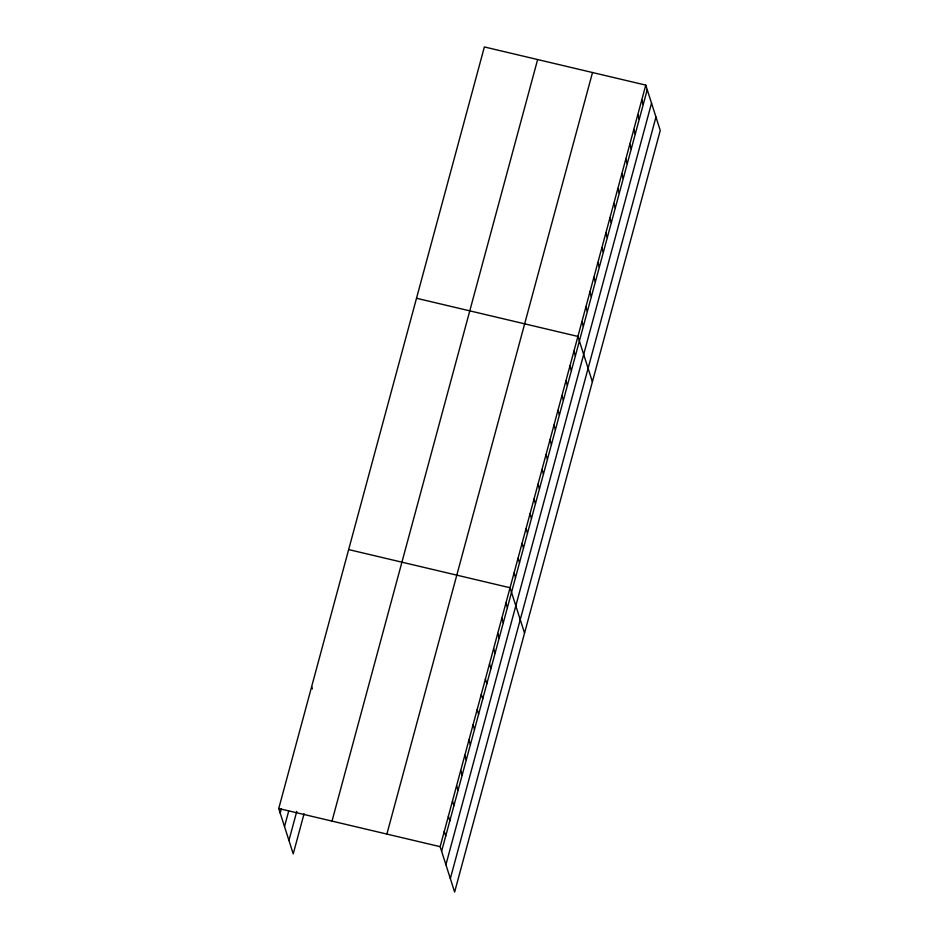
<?xml version="1.0" encoding="UTF-8"?>
<svg xmlns="http://www.w3.org/2000/svg" width="939" height="939" viewBox="0 0 939 939"><rect width="100%" height="100%" fill="white"/><g stroke="black" fill="none" stroke-linecap="round" stroke-linejoin="round"><path stroke-width="1.41" d="M304.072 813.726L293.226 853.88L278.742 808.514L484.371 46.95L645.774 85.12L660.258 130.486L454.629 892.05L440.145 846.673L645.774 85.12M280.209 813.104L281.336 808.96M284.505 826.566L288.625 811.331M288.93 840.428L296.783 811.355M332.007 821.109L537.636 59.544M386.88 834.078L592.509 72.526M441.612 851.274L647.241 89.71M445.908 864.725L651.537 103.161M450.333 878.599L655.962 117.035M416.517 298.262L577.919 336.432L592.392 381.797M348.662 549.585L510.053 587.744L524.537 633.121M278.742 808.514L440.145 846.673M641.783 99.898L643.25 104.499M637.792 114.687L639.259 119.276M633.802 129.465L635.269 134.066M629.811 144.242L631.278 148.843M625.82 159.031L627.287 163.632M621.829 173.809L623.296 178.41M617.839 188.598L619.294 193.188M613.836 203.376L615.303 207.977M609.845 218.165L611.312 222.754M605.855 232.942L607.322 237.544M601.864 247.732L603.331 252.321M597.873 262.509L599.34 267.11M593.882 277.298L595.349 281.888M589.892 292.076L591.359 296.677M585.901 306.865L587.368 311.455M581.91 321.643L583.377 326.244M573.929 351.209L575.396 355.811M569.938 365.999L571.405 370.588M565.947 380.776L567.402 385.377M561.945 395.565L563.412 400.155M557.954 410.343L559.421 414.944M553.963 425.132L555.43 429.722M549.972 439.91L551.439 444.511M545.982 454.699L547.449 459.288M541.991 469.477L543.458 474.078M538 484.266L539.467 488.855M534.009 499.043L535.476 503.644M530.019 513.833L531.486 518.422M526.028 528.61L527.495 533.211M522.037 543.399L523.504 547.989M518.046 558.177L519.513 562.778M514.056 572.966L515.523 577.555M505.945 602.979L507.412 607.568M501.837 618.214L503.304 622.803M497.717 633.438L499.184 638.039M493.609 648.673L495.076 653.262M489.501 663.908L490.968 668.498M485.381 679.132L486.848 683.733M481.273 694.367L482.74 698.956M477.153 709.602L478.62 714.192M473.045 724.826L474.512 729.427M468.937 740.061L470.404 744.65M464.817 755.296L466.284 759.886M460.709 770.52L462.176 775.121M456.6 785.755L458.068 790.345M452.481 800.99L453.948 805.58M448.373 816.214L449.84 820.815M444.253 831.449L445.72 836.039M311.642 686.667L312.382 688.956"/></g></svg>
